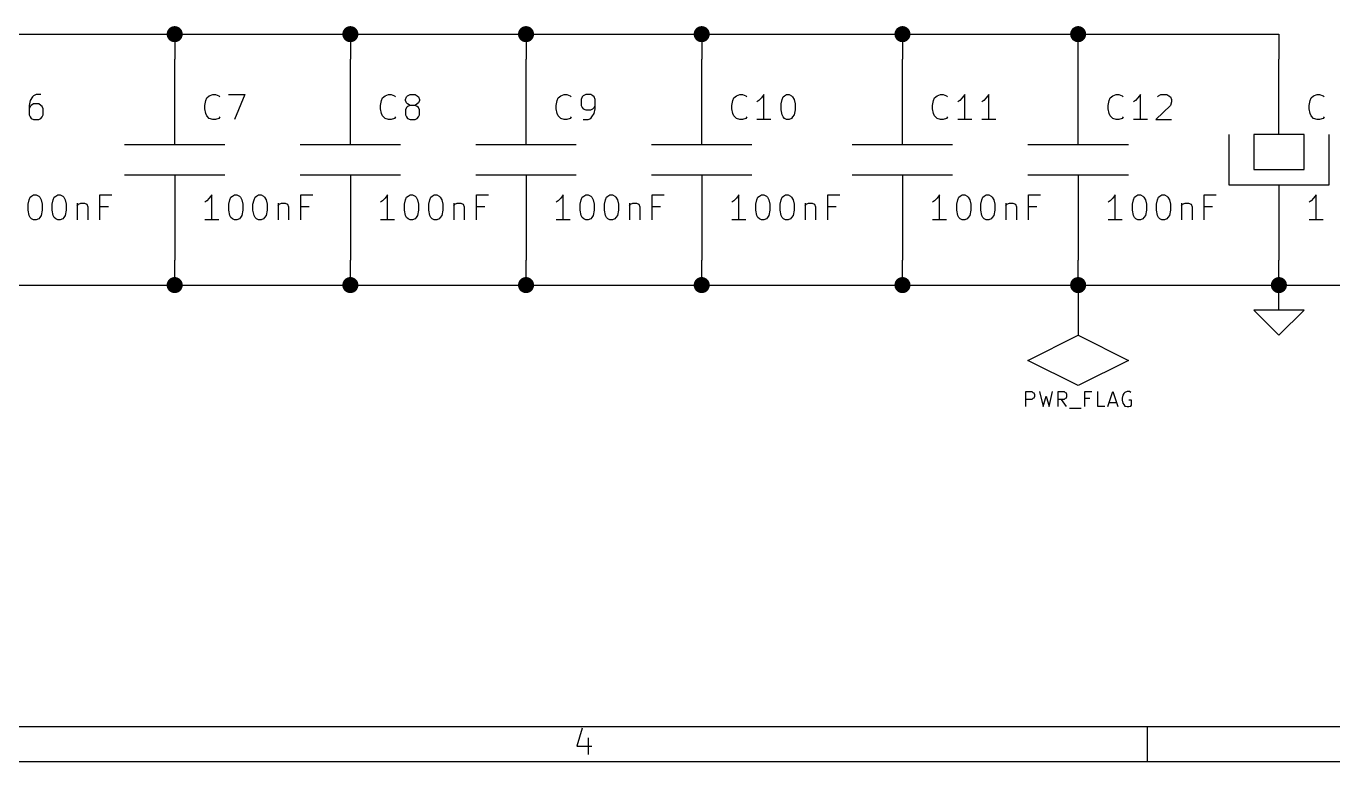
# Model space of a CAD drawing. Extents: x 4000 to 161350, y 4000 to 113000.
# Drawn here: x 71540 to 97575, y 4000 to 18660 of the extents above; entities that cross this region are included whole.
import ezdxf

# ---------------------------------------------------------------- set-up
doc = ezdxf.new("R2010")
doc.units = 0
for name, color, linetype in [('BLACK', 1, 'CONTINUOUS'), ('CYAN', 4, 'CONTINUOUS'), ('GREEN', 3, 'CONTINUOUS'), ('RED', 5, 'CONTINUOUS')]:
    doc.layers.add(name, color=color, linetype=linetype)

msp = doc.modelspace()

# ---------------------------------------------------------------- linework, layer by layer
at = {"layer": 'BLACK'}
for p, q in [((160650, 4700), (4700, 4700)), ((93880, 4000), (93880, 4700)), ((82620, 4670), (82510, 4310)), ((82740, 4480), (82740, 4150)), ((82510, 4310), (82810, 4310)), ((161350, 4000), (4000, 4000))]:
    msp.add_line(p, q, dxfattribs=at)
at = {"layer": 'CYAN'}
for p, q in [((71670, 17250), (71620, 17180)), ((71690, 17270), (71670, 17250)), ((71740, 17300), (71690, 17270)), ((71830, 17300), (71740, 17300)), ((75120, 17180), (75140, 17230)), ((75140, 17230), (75190, 17270)), ((75190, 17270), (75260, 17300)), ((75260, 17300), (75310, 17300)), ((75310, 17300), (75380, 17270)), ((75380, 17270), (75400, 17250)), ((75570, 17300), (75900, 17300)), ((75900, 17300), (75690, 16800)), ((78620, 17180), (78640, 17230)), ((78640, 17230), (78690, 17270)), ((78690, 17270), (78760, 17300)), ((78760, 17300), (78810, 17300)), ((78810, 17300), (78880, 17270)), ((78880, 17270), (78900, 17250)), ((79100, 17200), (79120, 17250)), ((79100, 17180), (79100, 17200)), ((79120, 17250), (79140, 17270)), ((79140, 17270), (79190, 17300)), ((79190, 17300), (79290, 17300)), ((79290, 17300), (79330, 17270)), ((79330, 17270), (79360, 17250)), ((79360, 17250), (79380, 17200)), ((79380, 17200), (79380, 17180)), ((82120, 17180), (82140, 17230)), ((82140, 17230), (82190, 17270)), ((82190, 17270), (82260, 17300)), ((82260, 17300), (82310, 17300)), ((82310, 17300), (82380, 17270)), ((82380, 17270), (82400, 17250)), ((82620, 17250), (82600, 17200)), ((82600, 17200), (82600, 17080)), ((82640, 17270), (82620, 17250)), ((82690, 17300), (82640, 17270)), ((82790, 17300), (82690, 17300)), ((82830, 17270), (82790, 17300)), ((82860, 17250), (82830, 17270)), ((82880, 17200), (82860, 17250)), ((82880, 17010), (82880, 17200)), ((85620, 17180), (85640, 17230)), ((85640, 17230), (85690, 17270)), ((85690, 17270), (85760, 17300)), ((85760, 17300), (85810, 17300)), ((85810, 17300), (85880, 17270)), ((85880, 17270), (85900, 17250)), ((86190, 17230), (86140, 17180)), ((86240, 17300), (86190, 17230)), ((86240, 16800), (86240, 17300)), ((86580, 17110), (86600, 17200)), ((86600, 17200), (86620, 17250)), ((86620, 17250), (86650, 17270)), ((86650, 17270), (86690, 17300)), ((86690, 17300), (86740, 17300)), ((86740, 17300), (86790, 17270)), ((86790, 17270), (86810, 17250)), ((86810, 17250), (86840, 17200)), ((86840, 17200), (86860, 17110)), ((89620, 17180), (89640, 17230)), ((89640, 17230), (89690, 17270)), ((89690, 17270), (89760, 17300)), ((89760, 17300), (89810, 17300)), ((89810, 17300), (89880, 17270)), ((89880, 17270), (89900, 17250)), ((90190, 17230), (90140, 17180)), ((90240, 17300), (90190, 17230)), ((90240, 16800), (90240, 17300)), ((90670, 17230), (90620, 17180)), ((90720, 17300), (90670, 17230)), ((90720, 16800), (90720, 17300)), ((93120, 17180), (93140, 17230)), ((93140, 17230), (93190, 17270)), ((93190, 17270), (93260, 17300)), ((93260, 17300), (93310, 17300)), ((93310, 17300), (93380, 17270)), ((93380, 17270), (93400, 17250)), ((93690, 17230), (93640, 17180)), ((93740, 17300), (93690, 17230)), ((93740, 16800), (93740, 17300)), ((94080, 17250), (94100, 17270)), ((94100, 17270), (94150, 17300)), ((94150, 17300), (94270, 17300)), ((94270, 17300), (94310, 17270)), ((94310, 17270), (94340, 17250)), ((94340, 17250), (94360, 17200)), ((94360, 17200), (94360, 17150)), ((97120, 17180), (97140, 17230)), ((97140, 17230), (97190, 17270)), ((97190, 17270), (97260, 17300)), ((97260, 17300), (97310, 17300)), ((97310, 17300), (97380, 17270)), ((97380, 17270), (97400, 17250)), ((71620, 17180), (71600, 17080)), ((71600, 17080), (71600, 16890)), ((71620, 17060), (71600, 17010)), ((71640, 17080), (71620, 17060)), ((71690, 17110), (71640, 17080)), ((71790, 17110), (71690, 17110)), ((71830, 17080), (71790, 17110)), ((71860, 17060), (71830, 17080)), ((71880, 17010), (71860, 17060)), ((71880, 16890), (71880, 17010)), ((75100, 17080), (75120, 17180)), ((75100, 17010), (75100, 17080)), ((75120, 16920), (75100, 17010)), ((78600, 17080), (78620, 17180)), ((78600, 17010), (78600, 17080)), ((78620, 16920), (78600, 17010)), ((79120, 17130), (79100, 17180)), ((79120, 17040), (79100, 16990)), ((79100, 16990), (79100, 16890)), ((79140, 17110), (79120, 17130)), ((79140, 17060), (79120, 17040)), ((79190, 17080), (79140, 17110)), ((79190, 17080), (79140, 17060)), ((79290, 17080), (79190, 17080)), ((79330, 17110), (79290, 17080)), ((79330, 17060), (79290, 17080)), ((79360, 17130), (79330, 17110)), ((79360, 17040), (79330, 17060)), ((79380, 17180), (79360, 17130)), ((79380, 16990), (79360, 17040)), ((79380, 16890), (79380, 16990)), ((82100, 17080), (82120, 17180)), ((82100, 17010), (82100, 17080)), ((82120, 16920), (82100, 17010)), ((82600, 17080), (82620, 17040)), ((82620, 17040), (82640, 17010)), ((82640, 17010), (82690, 16990)), ((82690, 16990), (82790, 16990)), ((82790, 16990), (82830, 17010)), ((82830, 17010), (82860, 17040)), ((82860, 17040), (82880, 17080)), ((82860, 16920), (82880, 17010)), ((85600, 17080), (85620, 17180)), ((85600, 17010), (85600, 17080)), ((85620, 16920), (85600, 17010)), ((86140, 17180), (86100, 17150)), ((86580, 16990), (86580, 17110)), ((86600, 16890), (86580, 16990)), ((86860, 16990), (86840, 16890)), ((86860, 17110), (86860, 16990)), ((89600, 17080), (89620, 17180)), ((89600, 17010), (89600, 17080)), ((89620, 16920), (89600, 17010)), ((90140, 17180), (90100, 17150)), ((90620, 17180), (90580, 17150)), ((93100, 17080), (93120, 17180)), ((93100, 17010), (93100, 17080)), ((93120, 16920), (93100, 17010)), ((93640, 17180), (93600, 17150)), ((94340, 17080), (94050, 16800)), ((94360, 17150), (94340, 17080)), ((97100, 17080), (97120, 17180)), ((97100, 17010), (97100, 17080)), ((97120, 16920), (97100, 17010)), ((71600, 16890), (71620, 16850)), ((71620, 16850), (71640, 16820)), ((71640, 16820), (71690, 16800)), ((71690, 16800), (71790, 16800)), ((71790, 16800), (71830, 16820)), ((71830, 16820), (71860, 16850)), ((71860, 16850), (71880, 16890)), ((75140, 16870), (75120, 16920)), ((75190, 16820), (75140, 16870)), ((75260, 16800), (75190, 16820)), ((75310, 16800), (75260, 16800)), ((75380, 16820), (75310, 16800)), ((75400, 16850), (75380, 16820)), ((78640, 16870), (78620, 16920)), ((78690, 16820), (78640, 16870)), ((78760, 16800), (78690, 16820)), ((78810, 16800), (78760, 16800)), ((78880, 16820), (78810, 16800)), ((78900, 16850), (78880, 16820)), ((79100, 16890), (79120, 16850)), ((79120, 16850), (79140, 16820)), ((79140, 16820), (79190, 16800)), ((79190, 16800), (79290, 16800)), ((79290, 16800), (79330, 16820)), ((79330, 16820), (79360, 16850)), ((79360, 16850), (79380, 16890)), ((82140, 16870), (82120, 16920)), ((82190, 16820), (82140, 16870)), ((82260, 16800), (82190, 16820)), ((82310, 16800), (82260, 16800)), ((82380, 16820), (82310, 16800)), ((82400, 16850), (82380, 16820)), ((82640, 16800), (82740, 16800)), ((82740, 16800), (82790, 16820)), ((82790, 16820), (82810, 16850)), ((82810, 16850), (82860, 16920)), ((85640, 16870), (85620, 16920)), ((85690, 16820), (85640, 16870)), ((85760, 16800), (85690, 16820)), ((85810, 16800), (85760, 16800)), ((85880, 16820), (85810, 16800)), ((85900, 16850), (85880, 16820)), ((86380, 16800), (86100, 16800)), ((86620, 16850), (86600, 16890)), ((86650, 16820), (86620, 16850)), ((86690, 16800), (86650, 16820)), ((86740, 16800), (86690, 16800)), ((86790, 16820), (86740, 16800)), ((86810, 16850), (86790, 16820)), ((86840, 16890), (86810, 16850)), ((89640, 16870), (89620, 16920)), ((89690, 16820), (89640, 16870)), ((89760, 16800), (89690, 16820)), ((89810, 16800), (89760, 16800)), ((89880, 16820), (89810, 16800)), ((89900, 16850), (89880, 16820)), ((90380, 16800), (90100, 16800)), ((90860, 16800), (90580, 16800)), ((93140, 16870), (93120, 16920)), ((93190, 16820), (93140, 16870)), ((93260, 16800), (93190, 16820)), ((93310, 16800), (93260, 16800)), ((93380, 16820), (93310, 16800)), ((93400, 16850), (93380, 16820)), ((93880, 16800), (93600, 16800)), ((94050, 16800), (94360, 16800)), ((97140, 16870), (97120, 16920)), ((97190, 16820), (97140, 16870)), ((97260, 16800), (97190, 16820)), ((97310, 16800), (97260, 16800)), ((97380, 16820), (97310, 16800)), ((97400, 16850), (97380, 16820)), ((71580, 15110), (71600, 15200)), ((71580, 14990), (71580, 15110)), ((71600, 15200), (71620, 15250)), ((71620, 15250), (71650, 15270)), ((71650, 15270), (71690, 15300)), ((71690, 15300), (71740, 15300)), ((71740, 15300), (71790, 15270)), ((71790, 15270), (71810, 15250)), ((71810, 15250), (71840, 15200)), ((71840, 15200), (71860, 15110)), ((71860, 15110), (71860, 14990)), ((72060, 15110), (72080, 15200)), ((72060, 14990), (72060, 15110)), ((72080, 15200), (72100, 15250)), ((72100, 15250), (72130, 15270)), ((72130, 15270), (72170, 15300)), ((72170, 15300), (72220, 15300)), ((72220, 15300), (72270, 15270)), ((72270, 15270), (72290, 15250)), ((72290, 15250), (72320, 15200)), ((72320, 15200), (72340, 15110)), ((72340, 15110), (72340, 14990)), ((72560, 15130), (72560, 14800)), ((72560, 15080), (72580, 15110)), ((72580, 15110), (72630, 15130)), ((72630, 15130), (72700, 15130)), ((72700, 15130), (72750, 15110)), ((72750, 15110), (72770, 15060)), ((73010, 14800), (73010, 15300)), ((73010, 15300), (73250, 15300)), ((75140, 15180), (75100, 15150)), ((75190, 15230), (75140, 15180)), ((75240, 15300), (75190, 15230)), ((75240, 14800), (75240, 15300)), ((75580, 15110), (75600, 15200)), ((75580, 14990), (75580, 15110)), ((75600, 15200), (75620, 15250)), ((75620, 15250), (75650, 15270)), ((75650, 15270), (75690, 15300)), ((75690, 15300), (75740, 15300)), ((75740, 15300), (75790, 15270)), ((75790, 15270), (75810, 15250)), ((75810, 15250), (75840, 15200)), ((75840, 15200), (75860, 15110)), ((75860, 15110), (75860, 14990)), ((76060, 15110), (76080, 15200)), ((76060, 14990), (76060, 15110)), ((76080, 15200), (76100, 15250)), ((76100, 15250), (76130, 15270)), ((76130, 15270), (76170, 15300)), ((76170, 15300), (76220, 15300)), ((76220, 15300), (76270, 15270)), ((76270, 15270), (76290, 15250)), ((76290, 15250), (76320, 15200)), ((76320, 15200), (76340, 15110)), ((76340, 15110), (76340, 14990)), ((76560, 15130), (76560, 14800)), ((76560, 15080), (76580, 15110)), ((76580, 15110), (76630, 15130)), ((76630, 15130), (76700, 15130)), ((76700, 15130), (76750, 15110)), ((76750, 15110), (76770, 15060)), ((77010, 14800), (77010, 15300)), ((77010, 15300), (77250, 15300)), ((78640, 15180), (78600, 15150)), ((78690, 15230), (78640, 15180)), ((78740, 15300), (78690, 15230)), ((78740, 14800), (78740, 15300)), ((79080, 15110), (79100, 15200)), ((79080, 14990), (79080, 15110)), ((79100, 15200), (79120, 15250)), ((79120, 15250), (79150, 15270)), ((79150, 15270), (79190, 15300)), ((79190, 15300), (79240, 15300)), ((79240, 15300), (79290, 15270)), ((79290, 15270), (79310, 15250)), ((79310, 15250), (79340, 15200)), ((79340, 15200), (79360, 15110)), ((79360, 15110), (79360, 14990)), ((79560, 15110), (79580, 15200)), ((79560, 14990), (79560, 15110)), ((79580, 15200), (79600, 15250)), ((79600, 15250), (79630, 15270)), ((79630, 15270), (79670, 15300)), ((79670, 15300), (79720, 15300)), ((79720, 15300), (79770, 15270)), ((79770, 15270), (79790, 15250)), ((79790, 15250), (79820, 15200)), ((79820, 15200), (79840, 15110)), ((79840, 15110), (79840, 14990)), ((80060, 15130), (80060, 14800)), ((80060, 15080), (80080, 15110)), ((80080, 15110), (80130, 15130)), ((80130, 15130), (80200, 15130)), ((80200, 15130), (80250, 15110)), ((80250, 15110), (80270, 15060)), ((80510, 14800), (80510, 15300)), ((80510, 15300), (80750, 15300)), ((82140, 15180), (82100, 15150)), ((82190, 15230), (82140, 15180)), ((82240, 15300), (82190, 15230)), ((82240, 14800), (82240, 15300)), ((82580, 15110), (82600, 15200)), ((82580, 14990), (82580, 15110)), ((82600, 15200), (82620, 15250)), ((82620, 15250), (82650, 15270)), ((82650, 15270), (82690, 15300)), ((82690, 15300), (82740, 15300)), ((82740, 15300), (82790, 15270)), ((82790, 15270), (82810, 15250)), ((82810, 15250), (82840, 15200)), ((82840, 15200), (82860, 15110)), ((82860, 15110), (82860, 14990)), ((83060, 15110), (83080, 15200)), ((83060, 14990), (83060, 15110)), ((83080, 15200), (83100, 15250)), ((83100, 15250), (83130, 15270)), ((83130, 15270), (83170, 15300)), ((83170, 15300), (83220, 15300)), ((83220, 15300), (83270, 15270)), ((83270, 15270), (83290, 15250)), ((83290, 15250), (83320, 15200)), ((83320, 15200), (83340, 15110)), ((83340, 15110), (83340, 14990)), ((83560, 15130), (83560, 14800)), ((83560, 15080), (83580, 15110)), ((83580, 15110), (83630, 15130)), ((83630, 15130), (83700, 15130)), ((83700, 15130), (83750, 15110)), ((83750, 15110), (83770, 15060)), ((84010, 14800), (84010, 15300)), ((84010, 15300), (84250, 15300)), ((85640, 15180), (85600, 15150)), ((85690, 15230), (85640, 15180)), ((85740, 15300), (85690, 15230)), ((85740, 14800), (85740, 15300)), ((86080, 15110), (86100, 15200)), ((86080, 14990), (86080, 15110)), ((86100, 15200), (86120, 15250)), ((86120, 15250), (86150, 15270)), ((86150, 15270), (86190, 15300)), ((86190, 15300), (86240, 15300)), ((86240, 15300), (86290, 15270)), ((86290, 15270), (86310, 15250)), ((86310, 15250), (86340, 15200)), ((86340, 15200), (86360, 15110)), ((86360, 15110), (86360, 14990)), ((86560, 15110), (86580, 15200)), ((86560, 14990), (86560, 15110)), ((86580, 15200), (86600, 15250)), ((86600, 15250), (86630, 15270)), ((86630, 15270), (86670, 15300)), ((86670, 15300), (86720, 15300)), ((86720, 15300), (86770, 15270)), ((86770, 15270), (86790, 15250)), ((86790, 15250), (86820, 15200)), ((86820, 15200), (86840, 15110)), ((86840, 15110), (86840, 14990)), ((87060, 15130), (87060, 14800)), ((87060, 15080), (87080, 15110)), ((87080, 15110), (87130, 15130)), ((87130, 15130), (87200, 15130)), ((87200, 15130), (87250, 15110)), ((87250, 15110), (87270, 15060)), ((87510, 14800), (87510, 15300)), ((87510, 15300), (87750, 15300)), ((89640, 15180), (89600, 15150)), ((89690, 15230), (89640, 15180)), ((89740, 15300), (89690, 15230)), ((89740, 14800), (89740, 15300)), ((90080, 15110), (90100, 15200)), ((90080, 14990), (90080, 15110)), ((90100, 15200), (90120, 15250)), ((90120, 15250), (90150, 15270)), ((90150, 15270), (90190, 15300)), ((90190, 15300), (90240, 15300)), ((90240, 15300), (90290, 15270)), ((90290, 15270), (90310, 15250)), ((90310, 15250), (90340, 15200)), ((90340, 15200), (90360, 15110)), ((90360, 15110), (90360, 14990)), ((90560, 15110), (90580, 15200)), ((90560, 14990), (90560, 15110)), ((90580, 15200), (90600, 15250)), ((90600, 15250), (90630, 15270)), ((90630, 15270), (90670, 15300)), ((90670, 15300), (90720, 15300)), ((90720, 15300), (90770, 15270)), ((90770, 15270), (90790, 15250)), ((90790, 15250), (90820, 15200)), ((90820, 15200), (90840, 15110)), ((90840, 15110), (90840, 14990)), ((91060, 15130), (91060, 14800)), ((91060, 15080), (91080, 15110)), ((91080, 15110), (91130, 15130)), ((91130, 15130), (91200, 15130)), ((91200, 15130), (91250, 15110)), ((91250, 15110), (91270, 15060)), ((91510, 14800), (91510, 15300)), ((91510, 15300), (91750, 15300)), ((93140, 15180), (93100, 15150)), ((93190, 15230), (93140, 15180)), ((93240, 15300), (93190, 15230)), ((93240, 14800), (93240, 15300)), ((93580, 15110), (93600, 15200)), ((93580, 14990), (93580, 15110)), ((93600, 15200), (93620, 15250)), ((93620, 15250), (93650, 15270)), ((93650, 15270), (93690, 15300)), ((93690, 15300), (93740, 15300)), ((93740, 15300), (93790, 15270)), ((93790, 15270), (93810, 15250)), ((93810, 15250), (93840, 15200)), ((93840, 15200), (93860, 15110)), ((93860, 15110), (93860, 14990)), ((94060, 15110), (94080, 15200)), ((94060, 14990), (94060, 15110)), ((94080, 15200), (94100, 15250)), ((94100, 15250), (94130, 15270)), ((94130, 15270), (94170, 15300)), ((94170, 15300), (94220, 15300)), ((94220, 15300), (94270, 15270)), ((94270, 15270), (94290, 15250)), ((94290, 15250), (94320, 15200)), ((94320, 15200), (94340, 15110)), ((94340, 15110), (94340, 14990)), ((94560, 15130), (94560, 14800)), ((94560, 15080), (94580, 15110)), ((94580, 15110), (94630, 15130)), ((94630, 15130), (94700, 15130)), ((94700, 15130), (94750, 15110)), ((94750, 15110), (94770, 15060)), ((95010, 14800), (95010, 15300)), ((95010, 15300), (95250, 15300)), ((97140, 15180), (97100, 15150)), ((97190, 15230), (97140, 15180)), ((97240, 15300), (97190, 15230)), ((97240, 14800), (97240, 15300)), ((71600, 14890), (71580, 14990)), ((71620, 14850), (71600, 14890)), ((71650, 14820), (71620, 14850)), ((71810, 14850), (71790, 14820)), ((71840, 14890), (71810, 14850)), ((71860, 14990), (71840, 14890)), ((72080, 14890), (72060, 14990)), ((72100, 14850), (72080, 14890)), ((72130, 14820), (72100, 14850)), ((72290, 14850), (72270, 14820)), ((72320, 14890), (72290, 14850)), ((72340, 14990), (72320, 14890)), ((72770, 15060), (72770, 14800)), ((73180, 15060), (73010, 15060)), ((75600, 14890), (75580, 14990)), ((75620, 14850), (75600, 14890)), ((75650, 14820), (75620, 14850)), ((75810, 14850), (75790, 14820)), ((75840, 14890), (75810, 14850)), ((75860, 14990), (75840, 14890)), ((76080, 14890), (76060, 14990)), ((76100, 14850), (76080, 14890)), ((76130, 14820), (76100, 14850)), ((76290, 14850), (76270, 14820)), ((76320, 14890), (76290, 14850)), ((76340, 14990), (76320, 14890)), ((76770, 15060), (76770, 14800)), ((77180, 15060), (77010, 15060)), ((79100, 14890), (79080, 14990)), ((79120, 14850), (79100, 14890)), ((79150, 14820), (79120, 14850)), ((79310, 14850), (79290, 14820)), ((79340, 14890), (79310, 14850)), ((79360, 14990), (79340, 14890)), ((79580, 14890), (79560, 14990)), ((79600, 14850), (79580, 14890)), ((79630, 14820), (79600, 14850)), ((79790, 14850), (79770, 14820)), ((79820, 14890), (79790, 14850)), ((79840, 14990), (79820, 14890)), ((80270, 15060), (80270, 14800)), ((80680, 15060), (80510, 15060)), ((82600, 14890), (82580, 14990)), ((82620, 14850), (82600, 14890)), ((82650, 14820), (82620, 14850)), ((82810, 14850), (82790, 14820)), ((82840, 14890), (82810, 14850)), ((82860, 14990), (82840, 14890)), ((83080, 14890), (83060, 14990)), ((83100, 14850), (83080, 14890)), ((83130, 14820), (83100, 14850)), ((83290, 14850), (83270, 14820)), ((83320, 14890), (83290, 14850)), ((83340, 14990), (83320, 14890)), ((83770, 15060), (83770, 14800)), ((84180, 15060), (84010, 15060)), ((86100, 14890), (86080, 14990)), ((86120, 14850), (86100, 14890)), ((86150, 14820), (86120, 14850)), ((86310, 14850), (86290, 14820)), ((86340, 14890), (86310, 14850)), ((86360, 14990), (86340, 14890)), ((86580, 14890), (86560, 14990)), ((86600, 14850), (86580, 14890)), ((86630, 14820), (86600, 14850)), ((86790, 14850), (86770, 14820)), ((86820, 14890), (86790, 14850)), ((86840, 14990), (86820, 14890)), ((87270, 15060), (87270, 14800)), ((87680, 15060), (87510, 15060)), ((90100, 14890), (90080, 14990)), ((90120, 14850), (90100, 14890)), ((90150, 14820), (90120, 14850)), ((90310, 14850), (90290, 14820)), ((90340, 14890), (90310, 14850)), ((90360, 14990), (90340, 14890)), ((90580, 14890), (90560, 14990)), ((90600, 14850), (90580, 14890)), ((90630, 14820), (90600, 14850)), ((90790, 14850), (90770, 14820)), ((90820, 14890), (90790, 14850)), ((90840, 14990), (90820, 14890)), ((91270, 15060), (91270, 14800)), ((91680, 15060), (91510, 15060)), ((93600, 14890), (93580, 14990)), ((93620, 14850), (93600, 14890)), ((93650, 14820), (93620, 14850)), ((93810, 14850), (93790, 14820)), ((93840, 14890), (93810, 14850)), ((93860, 14990), (93840, 14890)), ((94080, 14890), (94060, 14990)), ((94100, 14850), (94080, 14890)), ((94130, 14820), (94100, 14850)), ((94290, 14850), (94270, 14820)), ((94320, 14890), (94290, 14850)), ((94340, 14990), (94320, 14890)), ((94770, 15060), (94770, 14800)), ((95180, 15060), (95010, 15060)), ((71690, 14800), (71650, 14820)), ((71740, 14800), (71690, 14800)), ((71790, 14820), (71740, 14800)), ((72170, 14800), (72130, 14820)), ((72220, 14800), (72170, 14800)), ((72270, 14820), (72220, 14800)), ((75380, 14800), (75100, 14800)), ((75690, 14800), (75650, 14820)), ((75740, 14800), (75690, 14800)), ((75790, 14820), (75740, 14800)), ((76170, 14800), (76130, 14820)), ((76220, 14800), (76170, 14800)), ((76270, 14820), (76220, 14800)), ((78880, 14800), (78600, 14800)), ((79190, 14800), (79150, 14820)), ((79240, 14800), (79190, 14800)), ((79290, 14820), (79240, 14800)), ((79670, 14800), (79630, 14820)), ((79720, 14800), (79670, 14800)), ((79770, 14820), (79720, 14800)), ((82380, 14800), (82100, 14800)), ((82690, 14800), (82650, 14820)), ((82740, 14800), (82690, 14800)), ((82790, 14820), (82740, 14800)), ((83170, 14800), (83130, 14820)), ((83220, 14800), (83170, 14800)), ((83270, 14820), (83220, 14800)), ((85880, 14800), (85600, 14800)), ((86190, 14800), (86150, 14820)), ((86240, 14800), (86190, 14800)), ((86290, 14820), (86240, 14800)), ((86670, 14800), (86630, 14820)), ((86720, 14800), (86670, 14800)), ((86770, 14820), (86720, 14800)), ((89880, 14800), (89600, 14800)), ((90190, 14800), (90150, 14820)), ((90240, 14800), (90190, 14800)), ((90290, 14820), (90240, 14800)), ((90670, 14800), (90630, 14820)), ((90720, 14800), (90670, 14800)), ((90770, 14820), (90720, 14800)), ((93380, 14800), (93100, 14800)), ((93690, 14800), (93650, 14820)), ((93740, 14800), (93690, 14800)), ((93790, 14820), (93740, 14800)), ((94170, 14800), (94130, 14820)), ((94220, 14800), (94170, 14800)), ((94270, 14820), (94220, 14800)), ((97380, 14800), (97100, 14800)), ((91460, 11080), (91460, 11380)), ((91460, 11380), (91580, 11380)), ((91580, 11220), (91460, 11220)), ((91580, 11380), (91600, 11360)), ((91600, 11240), (91580, 11220)), ((91600, 11360), (91620, 11350)), ((91620, 11250), (91600, 11240)), ((91620, 11350), (91630, 11320)), ((91630, 11280), (91620, 11250)), ((91630, 11320), (91630, 11280)), ((91730, 11380), (91800, 11080)), ((91800, 11080), (91860, 11290)), ((91860, 11290), (91920, 11080)), ((91920, 11080), (91990, 11380)), ((92100, 11080), (92100, 11380)), ((92100, 11380), (92220, 11380)), ((92220, 11220), (92100, 11220)), ((92270, 11080), (92170, 11220)), ((92220, 11380), (92240, 11360)), ((92240, 11240), (92220, 11220)), ((92240, 11360), (92260, 11350)), ((92260, 11250), (92240, 11240)), ((92260, 11350), (92270, 11320)), ((92270, 11280), (92260, 11250)), ((92270, 11320), (92270, 11280)), ((92630, 11080), (92630, 11380)), ((92630, 11380), (92770, 11380)), ((92730, 11240), (92630, 11240)), ((92890, 11080), (92890, 11380)), ((93090, 11080), (93190, 11380)), ((93190, 11380), (93290, 11080)), ((93390, 11310), (93380, 11250)), ((93380, 11250), (93380, 11210)), ((93380, 11210), (93390, 11150)), ((93410, 11340), (93390, 11310)), ((93430, 11360), (93410, 11340)), ((93480, 11380), (93430, 11360)), ((93520, 11380), (93480, 11380)), ((93560, 11210), (93510, 11210)), ((93550, 11360), (93520, 11380)), ((93560, 11110), (93560, 11210)), ((92330, 11050), (92560, 11050)), ((93030, 11080), (92890, 11080)), ((93120, 11160), (93260, 11160)), ((93390, 11150), (93410, 11120)), ((93410, 11120), (93430, 11090)), ((93430, 11090), (93480, 11080)), ((93480, 11080), (93510, 11080)), ((93510, 11080), (93550, 11090)), ((93550, 11090), (93560, 11110))]:
    msp.add_line(p, q, dxfattribs=at)
at = {"layer": 'GREEN'}
for p, q in [((55000, 18500), (96500, 18500)), ((74500, 18500), (74500, 18000)), ((78000, 18500), (78000, 18000)), ((81500, 18500), (81500, 18000)), ((85000, 18500), (85000, 18000)), ((89000, 18500), (89000, 18000)), ((92500, 18000), (92500, 18500)), ((96500, 18500), (96500, 18000)), ((74500, 13500), (74500, 14000)), ((78000, 13500), (78000, 14000)), ((81500, 13500), (81500, 14000)), ((85000, 13500), (85000, 14000)), ((89000, 13500), (89000, 14000)), ((92500, 13500), (92500, 14000)), ((96500, 13000), (96500, 14000)), ((63000, 13500), (100000, 13500))]:
    msp.add_line(p, q, dxfattribs=at)
at = {"layer": 'GREEN', "const_width": 160}
for points in [[(74420, 18500, 1), (74580, 18500, 1)], [(77920, 18500, 1), (78080, 18500, 1)], [(81420, 18500, 1), (81580, 18500, 1)], [(84920, 18500, 1), (85080, 18500, 1)], [(88920, 18500, 1), (89080, 18500, 1)], [(92420, 18500, 1), (92580, 18500, 1)], [(74420, 13500, 1), (74580, 13500, 1)], [(77920, 13500, 1), (78080, 13500, 1)], [(81420, 13500, 1), (81580, 13500, 1)], [(84920, 13500, 1), (85080, 13500, 1)], [(88920, 13500, 1), (89080, 13500, 1)], [(92420, 13500, 1), (92580, 13500, 1)], [(96420, 13500, 1), (96580, 13500, 1)]]:
    msp.add_lwpolyline(points, format="xyb", close=True, dxfattribs=at)
at = {"layer": 'RED'}
for p, q in [((74500, 16300), (74500, 18000)), ((78000, 16300), (78000, 18000)), ((81500, 16300), (81500, 18000)), ((85000, 16300), (85000, 18000)), ((89000, 16300), (89000, 18000)), ((92500, 16300), (92500, 18000)), ((96500, 16500), (96500, 18000)), ((95500, 16500), (95500, 15500)), ((96000, 16500), (96000, 15800)), ((97000, 16500), (96000, 16500)), ((97000, 15800), (97000, 16500)), ((97500, 15500), (97500, 16500)), ((73500, 16300), (75500, 16300)), ((77000, 16300), (79000, 16300)), ((80500, 16300), (82500, 16300)), ((84000, 16300), (86000, 16300)), ((88000, 16300), (90000, 16300)), ((91500, 16300), (93500, 16300)), ((73500, 15700), (75500, 15700)), ((74500, 15700), (74500, 14000)), ((77000, 15700), (79000, 15700)), ((78000, 15700), (78000, 14000)), ((80500, 15700), (82500, 15700)), ((81500, 15700), (81500, 14000)), ((84000, 15700), (86000, 15700)), ((85000, 15700), (85000, 14000)), ((88000, 15700), (90000, 15700)), ((89000, 15700), (89000, 14000)), ((91500, 15700), (93500, 15700)), ((92500, 15700), (92500, 14000)), ((96000, 15800), (97000, 15800)), ((95500, 15500), (97500, 15500)), ((96500, 15500), (96500, 14000)), ((92500, 13500), (92500, 12500)), ((96000, 13000), (96500, 12500)), ((97000, 13000), (96000, 13000)), ((96500, 12500), (97000, 13000)), ((91500, 12000), (92500, 12500)), ((92500, 12500), (93500, 12000)), ((92500, 11500), (91500, 12000)), ((93500, 12000), (92500, 11500))]:
    msp.add_line(p, q, dxfattribs=at)

doc.saveas('drawing.dxf')
